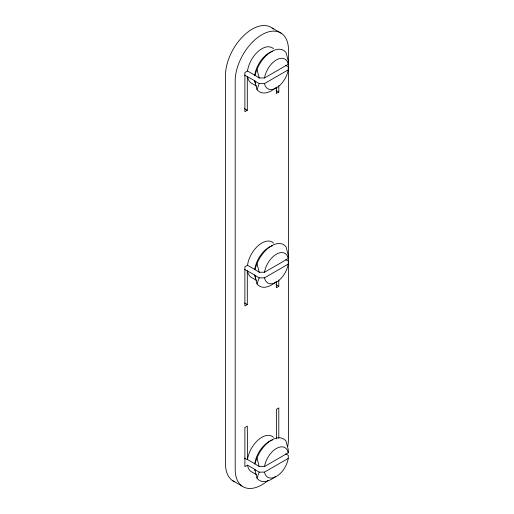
<?xml version="1.0" encoding="UTF-8"?>
<svg xmlns="http://www.w3.org/2000/svg" width="514" height="514" viewBox="0 0 514 514"><rect width="100%" height="100%" fill="white"/><g stroke="black" fill="none" stroke-linecap="round" stroke-linejoin="round"><path stroke-width="0.77" d="M254.777 75.423L257 69.416A23.978 13.846 -60 0 1 286.067 52.634L288.29 61.205L288.245 64.256L264.511 77.961L259.223 77.987L254.783 75.185A20.554 11.867 -60 0 1 272.478 51.439M275.652 87.727A23.978 13.846 -60 0 1 257 89.584L254.783 80.782L244.542 75.102M275.652 282.006A23.978 13.846 -60 0 1 257 283.863L254.783 275.061L244.542 269.387M254.777 269.702L257 263.695A23.978 13.846 -60 0 1 286.067 246.913L288.29 255.484L288.245 258.542L264.511 272.24L259.223 272.266L254.783 269.471A20.554 11.867 -60 0 1 272.478 245.724M275.652 476.285A23.978 13.846 -60 0 1 257 478.149L254.783 469.346L247.517 465.151L244.889 466.667L244.889 427.507L247.311 426.106L247.517 459.555A20.554 11.867 -60 0 1 258.478 439.701A20.554 11.867 -60 0 1 273.544 437.369M254.777 463.981L257 457.98A23.978 13.846 -60 0 1 286.067 441.198L288.29 449.769L288.245 452.821L264.511 466.526L259.223 466.551L254.783 463.75A20.554 11.867 -60 0 1 272.478 440.003M254.777 81.013L259.223 83.583L264.511 83.557A17.129 9.888 -60 0 0 276.378 87.894A17.129 9.888 -60 0 0 288.245 69.853L288.29 66.801L285.752 65.329M254.777 275.298L259.223 277.862L264.511 277.836A17.129 9.888 -60 0 0 276.378 282.173A17.129 9.888 -60 0 0 288.245 264.132L288.29 261.08L285.752 259.615M254.777 469.578L259.223 472.141L264.511 472.115A17.129 9.888 -60 0 0 276.378 476.452A17.129 9.888 -60 0 0 288.245 458.417L288.29 455.359L285.752 453.894M259.223 83.583L257 89.584M259.223 277.862L257 283.863M259.223 472.141L257 478.149M273.544 48.804A20.554 11.867 -60 0 0 258.478 51.137A20.554 11.867 -60 0 0 247.517 70.99L244.889 72.506L244.889 111.666L247.311 110.266L247.311 76.702M264.511 83.557L288.245 69.853M278.8 85.697L278.8 92.09L276.378 93.484L276.378 87.091M273.544 243.083A20.554 11.867 -60 0 0 258.478 245.416A20.554 11.867 -60 0 0 247.517 265.275L244.889 266.792L244.889 305.946L247.311 304.545L247.311 270.987M264.511 277.836L288.245 264.132M278.8 279.976L278.8 286.369L276.378 287.769L276.378 281.376M264.511 472.115L288.245 458.417M272.099 28.007L281.788 33.596M247.517 70.99L254.783 75.185M276.031 90.49L278.8 92.09M256.428 86.037L252.464 83.75A20.554 11.867 -60 0 1 247.517 76.586M244.542 108.666L247.311 110.266M247.517 265.275L254.783 269.471M276.031 284.769L278.8 286.369M256.428 280.316L252.464 278.029A20.554 11.867 -60 0 1 247.517 270.865M244.542 302.952L247.311 304.545M247.517 459.555L254.783 463.75M244.542 458.077L247.311 459.67M256.428 474.602L252.464 472.315A20.554 11.867 -60 0 1 247.517 465.151M232.212 480.404L241.901 485.993M257 69.416L259.223 77.987M257 263.695L259.223 272.266M257 457.98L259.223 466.551M278.8 438.294L278.8 407.93L276.378 409.33L276.378 438.892M287.712 446.505A37.683 21.755 -60 0 0 288.489 438.693L288.489 50.134A37.683 21.755 -60 0 0 261.844 34.746A37.683 21.755 -60 0 0 235.2 80.897L235.2 469.462A37.683 21.755 -60 0 0 267.935 480.513M234.834 481.862A37.683 21.755 -60 0 1 225.511 463.866L225.511 75.307A37.683 21.755 -60 0 1 243.572 35.755A37.683 21.755 -60 0 1 273.268 28.964M255.072 470.708A20.554 11.867 -60 0 1 254.783 469.346M255.734 278.273A20.554 11.867 -60 0 1 254.783 275.061M255.734 83.988A20.554 11.867 -60 0 1 254.783 80.782M264.511 466.526A17.129 9.888 -60 0 1 276.378 448.484A17.129 9.888 -60 0 1 288.245 452.821M264.511 272.24A17.129 9.888 -60 0 1 276.378 254.205A17.129 9.888 -60 0 1 288.245 258.542M264.511 77.961A17.129 9.888 -60 0 1 276.378 59.92A17.129 9.888 -60 0 1 288.245 64.256"/></g></svg>
